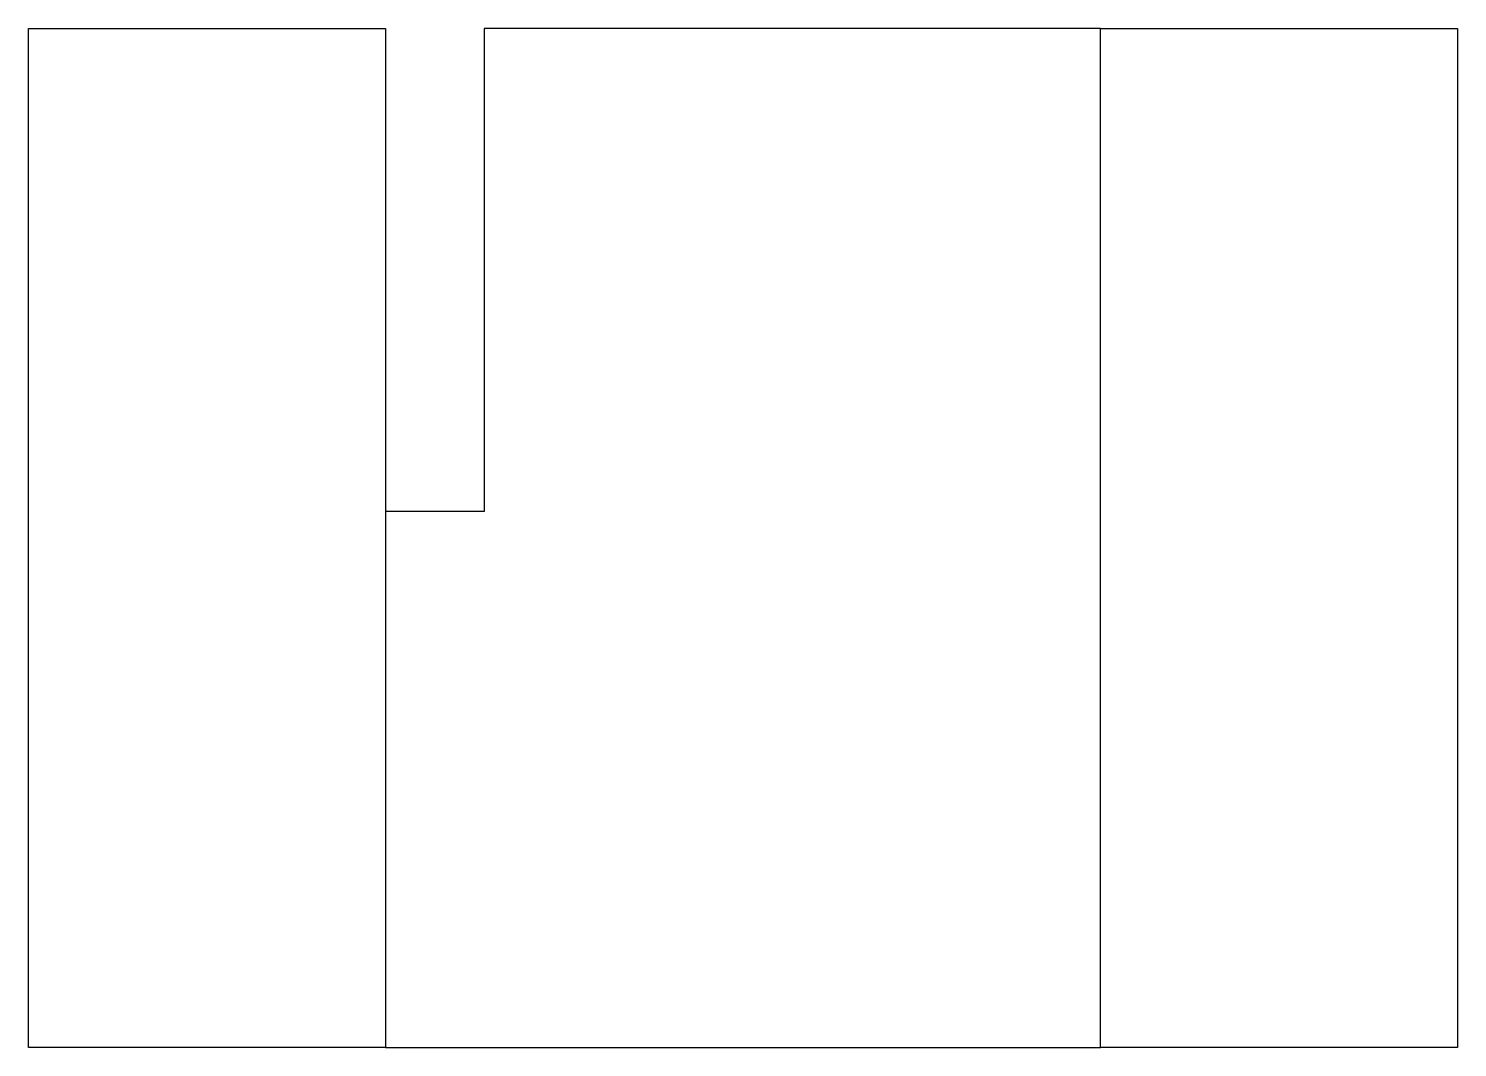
# Model space of a CAD drawing. Header units: centimetres. Extents: x -500 to 1501, y 0 to 1426.
import ezdxf

# ---------------------------------------------------------------- set-up
doc = ezdxf.new("R2010")
doc.units = ezdxf.units.CM
doc.layers.add('adjacent', color=5, linetype='Continuous')
doc.layers.add('building', color=1, linetype='Continuous')

msp = doc.modelspace()

# ---------------------------------------------------------------- linework, layer by layer
at = {"layer": 'adjacent'}
for points in [[(-500, 0), (-500, 1426), (0, 1426), (0, 0)], [(1001, 0), (1001, 1426), (1501, 1426), (1501, 0)]]:
    msp.add_lwpolyline(points, close=True, dxfattribs=at)
at = {"layer": 'building'}
msp.add_lwpolyline([(1001, 1426), (138, 1426), (138, 750), (0, 750), (0, 0), (1001, 0)], close=True, dxfattribs=at)

doc.saveas('drawing.dxf')
